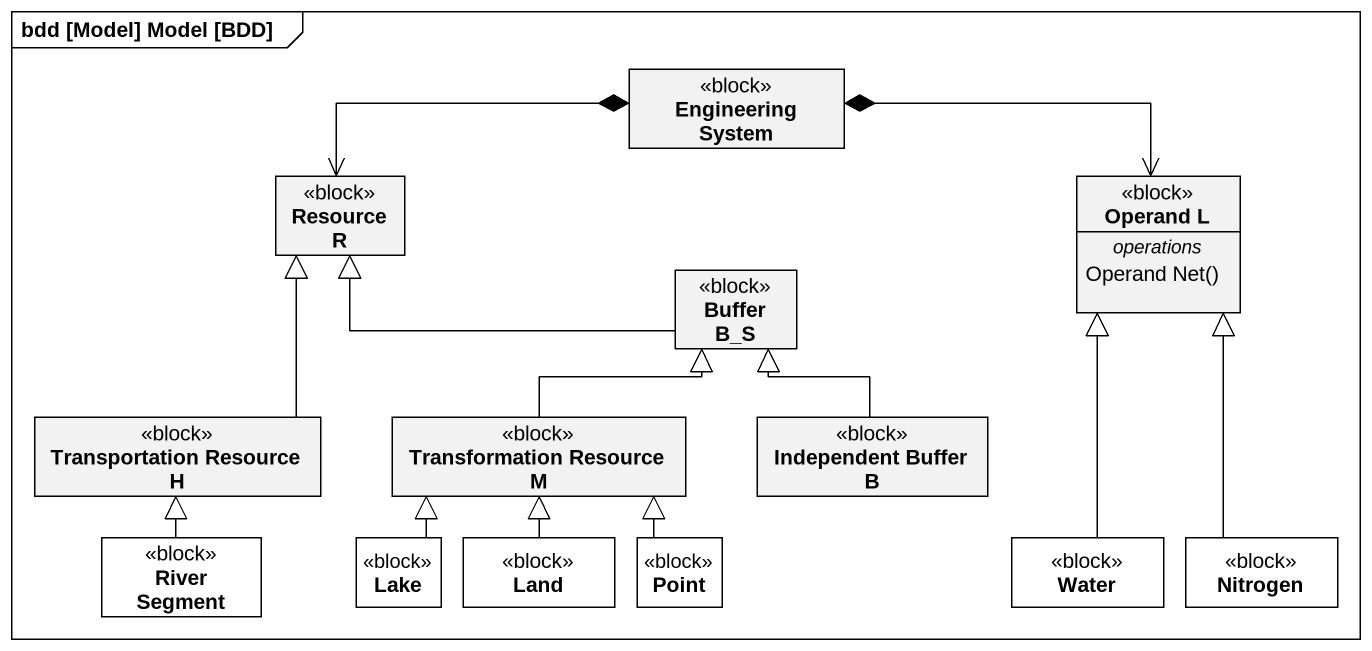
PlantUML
@startuml
mainframe bdd [Model] Model [BDD]
hide circle
hide empty members
class "Engineering System" as Engineering_System <<block>>
class "Resource R" as Resource_R <<block>>
class "Operand L" as Operand_L <<block>> {
  -- operations --
  Operand Net()
}
class "Buffer B_S" as Buffer_B_S <<block>>
class "Transportation Resource H" as Transportation_Resource_H <<block>>
class "Transformation Resource M" as Transformation_Resource_M <<block>>
class "Independent Buffer B" as Independent_Buffer_B <<block>>
class "River Segment" as River_Segment <<block>> #FFFFFF
class Lake <<block>> #FFFFFF
class Land <<block>> #FFFFFF
class Point <<block>> #FFFFFF
class Water <<block>> #FFFFFF
class Nitrogen <<block>> #FFFFFF
Engineering_System *-left-> Resource_R
Engineering_System *-right-> Operand_L
Buffer_B_S -left-|> Resource_R
Transportation_Resource_H -up-|> Resource_R
Transformation_Resource_M -up-|> Buffer_B_S
Independent_Buffer_B -up-|> Buffer_B_S
River_Segment -up-|> Transportation_Resource_H
Lake -up-|> Transformation_Resource_M
Land -up-|> Transformation_Resource_M
Point -up-|> Transformation_Resource_M
Water -up-|> Operand_L
Nitrogen -up-|> Operand_L
@enduml
